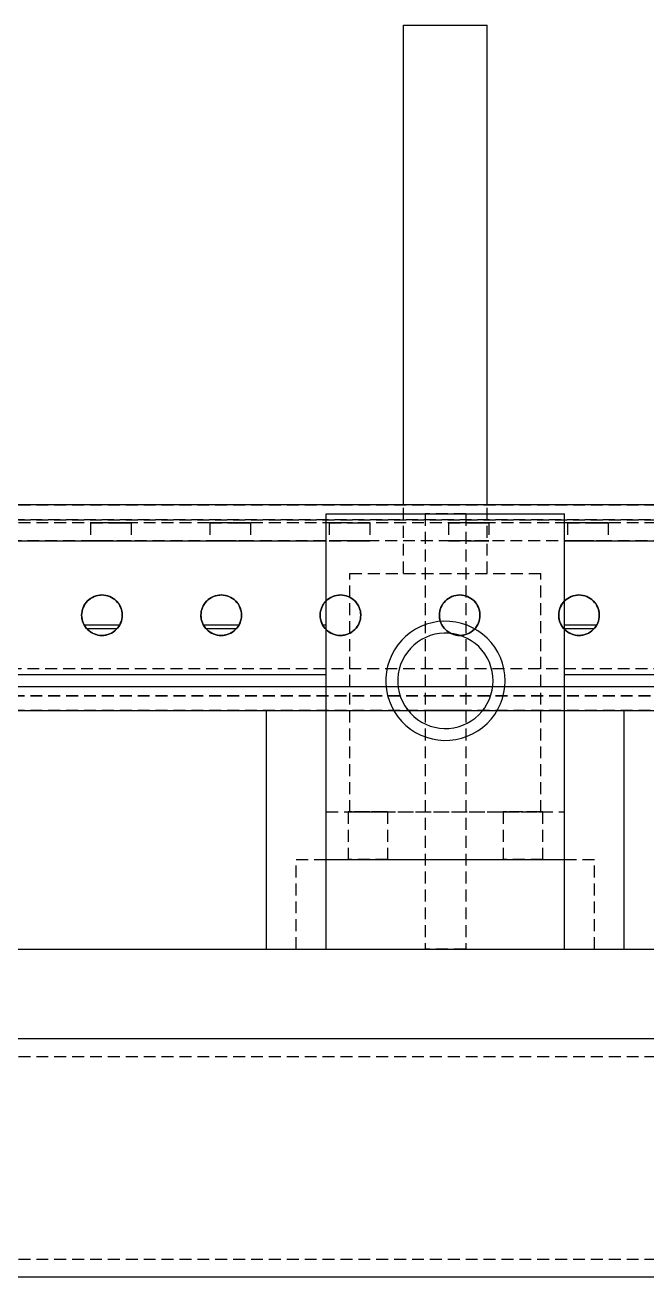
# Model space of a CAD drawing. Header units: metres. Extents: x -200 to 4040, y -1684 to 360.
# Drawn here: x 1967.1 to 2071.4, y -775 to -565 of the extents above; entities that cross this region are included whole.
import ezdxf

# ---------------------------------------------------------------- set-up
doc = ezdxf.new("R2010")
doc.units = ezdxf.units.M
doc.linetypes.add('DASHED2', pattern=[3, 2, -1])
for name, color, linetype in [('GIZLI', 8, 'DASHED2'), ('GORUNEN', 7, 'Continuous'), ('TEGET', 9, 'Continuous')]:
    doc.layers.add(name, color=color, linetype=linetype)

msp = doc.modelspace()

# ---------------------------------------------------------------- linework, layer by layer
at = {"layer": 'GIZLI'}
for points in [[(2030.6, -657), (2030.6, -565)], [(2030.6, -565), (2044.6, -565)], [(2044.6, -657), (2044.6, -565)], [(2630, -645.5), (445, -645.5)], [(445, -645.5), (2630, -645.5)], [(445, -645.5), (2630, -645.5)], [(2030.6, -657), (2030.6, -645.5)], [(2044.6, -657), (2044.6, -645.5)], [(2630, -648), (445, -648)], [(445, -648), (2630, -648)], [(2630, -648), (445, -648)], [(445, -648), (2630, -648)], [(2670, -648.5), (1121.5, -648.5)], [(2670, -648.5), (1121.5, -648.5)], [(1979.87, -648.5), (1978.1, -648.5)], [(1978.1, -648.5), (1983.13, -648.5)], [(1978.1, -648.5), (1978.1, -651.5)], [(1984.9, -648.5), (1979.87, -648.5)], [(1983.13, -648.5), (1984.9, -648.5)], [(1984.9, -648.5), (1984.9, -651.5)], [(1999.87, -648.5), (1998.1, -648.5)], [(1998.1, -648.5), (2003.13, -648.5)], [(1998.1, -648.5), (1998.1, -651.5)], [(2004.9, -648.5), (1999.87, -648.5)], [(2003.13, -648.5), (2004.9, -648.5)], [(2004.9, -648.5), (2004.9, -651.5)], [(2017.6, -720), (2017.6, -647)], [(2017.6, -647), (2057.6, -647)], [(2019.87, -648.5), (2018.1, -648.5)], [(2018.1, -648.5), (2023.13, -648.5)], [(2018.1, -648.5), (2018.1, -651.5)], [(2024.9, -648.5), (2019.87, -648.5)], [(2023.13, -648.5), (2024.9, -648.5)], [(2024.9, -648.5), (2024.9, -651.5)], [(2034.2, -647), (2041, -647)], [(2041, -647), (2034.2, -647)], [(2034.2, -647), (2034.2, -720)], [(2039.87, -648.5), (2038.1, -648.5)], [(2038.1, -648.5), (2043.13, -648.5)], [(2038.1, -648.5), (2038.1, -651.5)], [(2044.9, -648.5), (2039.87, -648.5)], [(2041, -647), (2041, -720)], [(2043.13, -648.5), (2044.9, -648.5)], [(2044.9, -648.5), (2044.9, -651.5)], [(2057.6, -720), (2057.6, -647)], [(2059.87, -648.5), (2058.1, -648.5)], [(2058.1, -648.5), (2063.13, -648.5)], [(2058.1, -648.5), (2058.1, -651.5)], [(2064.9, -648.5), (2059.87, -648.5)], [(2063.13, -648.5), (2064.9, -648.5)], [(2064.9, -648.5), (2064.9, -651.5)], [(3061.5, -651.5), (1121.5, -651.5)], [(3061.5, -651.5), (1121.5, -651.5)], [(1979.87, -651.5), (1978.1, -651.5)], [(1978.1, -651.5), (1983.13, -651.5)], [(1984.9, -651.5), (1979.87, -651.5)], [(1983.13, -651.5), (1984.9, -651.5)], [(1999.87, -651.5), (1998.1, -651.5)], [(1998.1, -651.5), (2003.13, -651.5)], [(2004.9, -651.5), (1999.87, -651.5)], [(2003.13, -651.5), (2004.9, -651.5)], [(2019.87, -651.5), (2018.1, -651.5)], [(2018.1, -651.5), (2023.13, -651.5)], [(2024.9, -651.5), (2019.87, -651.5)], [(2023.13, -651.5), (2024.9, -651.5)], [(2039.87, -651.5), (2038.1, -651.5)], [(2038.1, -651.5), (2043.13, -651.5)], [(2044.9, -651.5), (2039.87, -651.5)], [(2043.13, -651.5), (2044.9, -651.5)], [(2059.87, -651.5), (2058.1, -651.5)], [(2058.1, -651.5), (2063.13, -651.5)], [(2064.9, -651.5), (2059.87, -651.5)], [(2063.13, -651.5), (2064.9, -651.5)], [(2021.6, -697), (2021.6, -657)], [(2021.6, -657), (2053.6, -657)], [(2021.6, -697), (2021.6, -657)], [(2021.6, -657), (2053.6, -657)], [(2030.6, -657), (2044.6, -657)], [(2030.6, -657), (2044.6, -657)], [(2053.6, -697), (2053.6, -657)], [(2053.6, -697), (2053.6, -657)], [(1976.6, -664), (1976.615, -663.676), (1976.662, -663.355), (1976.738, -663.04), (1976.845, -662.733), (1976.98, -662.439), (1977.142, -662.158), (1977.331, -661.894), (1977.544, -661.649), (1977.779, -661.426), (1978.034, -661.226), (1978.307, -661.051), (1978.596, -660.903), (1978.897, -660.784), (1979.209, -660.693), (1979.528, -660.633), (1979.763, -660.608), (1980, -660.6)], [(1976.6, -664), (1976.616, -663.667), (1976.665, -663.337), (1976.746, -663.013), (1976.859, -662.699), (1977.001, -662.397), (1977.173, -662.111), (1977.372, -661.843), (1977.596, -661.596), (1977.843, -661.372), (1978.111, -661.173), (1978.397, -661.001), (1978.699, -660.859), (1979.013, -660.746), (1979.337, -660.665), (1979.667, -660.616), (1980, -660.6)], [(1980, -660.6), (1979.667, -660.616), (1979.337, -660.665), (1979.013, -660.746), (1978.699, -660.859), (1978.397, -661.001), (1978.111, -661.173), (1977.843, -661.372), (1977.596, -661.596), (1977.372, -661.843), (1977.173, -662.111), (1977.001, -662.397), (1976.859, -662.699), (1976.746, -663.013), (1976.665, -663.337), (1976.616, -663.667), (1976.6, -664)], [(1980, -660.6), (1980.324, -660.615), (1980.645, -660.662), (1980.96, -660.738), (1981.267, -660.845), (1981.561, -660.98), (1981.842, -661.142), (1982.106, -661.331), (1982.351, -661.544), (1982.574, -661.779), (1982.774, -662.034), (1982.949, -662.307), (1983.097, -662.596), (1983.216, -662.897), (1983.307, -663.209), (1983.367, -663.528), (1983.392, -663.763), (1983.4, -664)], [(1980, -660.6), (1980.333, -660.616), (1980.663, -660.665), (1980.987, -660.746), (1981.301, -660.859), (1981.603, -661.001), (1981.889, -661.173), (1982.157, -661.372), (1982.404, -661.596), (1982.628, -661.843), (1982.827, -662.111), (1982.999, -662.397), (1983.141, -662.699), (1983.254, -663.013), (1983.335, -663.337), (1983.384, -663.667), (1983.4, -664)], [(1983.4, -664), (1983.384, -663.667), (1983.335, -663.337), (1983.254, -663.013), (1983.141, -662.699), (1982.999, -662.397), (1982.827, -662.111), (1982.628, -661.843), (1982.404, -661.596), (1982.157, -661.372), (1981.889, -661.173), (1981.603, -661.001), (1981.301, -660.859), (1980.987, -660.746), (1980.663, -660.665), (1980.333, -660.616), (1980, -660.6)], [(1996.6, -664), (1996.615, -663.676), (1996.662, -663.355), (1996.738, -663.04), (1996.845, -662.733), (1996.98, -662.439), (1997.142, -662.158), (1997.331, -661.894), (1997.544, -661.649), (1997.779, -661.426), (1998.034, -661.226), (1998.307, -661.051), (1998.596, -660.903), (1998.897, -660.784), (1999.209, -660.693), (1999.528, -660.633), (1999.763, -660.608), (2000, -660.6)], [(1996.6, -664), (1996.616, -663.667), (1996.665, -663.337), (1996.746, -663.013), (1996.859, -662.699), (1997.001, -662.397), (1997.173, -662.111), (1997.372, -661.843), (1997.596, -661.596), (1997.843, -661.372), (1998.111, -661.173), (1998.397, -661.001), (1998.699, -660.859), (1999.013, -660.746), (1999.337, -660.665), (1999.667, -660.616), (2000, -660.6)], [(2000, -660.6), (1999.667, -660.616), (1999.337, -660.665), (1999.013, -660.746), (1998.699, -660.859), (1998.397, -661.001), (1998.111, -661.173), (1997.843, -661.372), (1997.596, -661.596), (1997.372, -661.843), (1997.173, -662.111), (1997.001, -662.397), (1996.859, -662.699), (1996.746, -663.013), (1996.665, -663.337), (1996.616, -663.667), (1996.6, -664)], [(2000, -660.6), (2000.324, -660.615), (2000.645, -660.662), (2000.96, -660.738), (2001.267, -660.845), (2001.561, -660.98), (2001.842, -661.142), (2002.106, -661.331), (2002.351, -661.544), (2002.574, -661.779), (2002.774, -662.034), (2002.949, -662.307), (2003.097, -662.596), (2003.216, -662.897), (2003.307, -663.209), (2003.367, -663.528), (2003.392, -663.763), (2003.4, -664)], [(2000, -660.6), (2000.333, -660.616), (2000.663, -660.665), (2000.987, -660.746), (2001.301, -660.859), (2001.603, -661.001), (2001.889, -661.173), (2002.157, -661.372), (2002.404, -661.596), (2002.628, -661.843), (2002.827, -662.111), (2002.999, -662.397), (2003.141, -662.699), (2003.254, -663.013), (2003.335, -663.337), (2003.384, -663.667), (2003.4, -664)], [(2003.4, -664), (2003.384, -663.667), (2003.335, -663.337), (2003.254, -663.013), (2003.141, -662.699), (2002.999, -662.397), (2002.827, -662.111), (2002.628, -661.843), (2002.404, -661.596), (2002.157, -661.372), (2001.889, -661.173), (2001.603, -661.001), (2001.301, -660.859), (2000.987, -660.746), (2000.663, -660.665), (2000.333, -660.616), (2000, -660.6)], [(2016.6, -664), (2016.615, -663.676), (2016.662, -663.355), (2016.738, -663.04), (2016.845, -662.733), (2016.98, -662.439), (2017.142, -662.158), (2017.331, -661.894), (2017.544, -661.649), (2017.779, -661.426), (2018.034, -661.226), (2018.307, -661.051), (2018.596, -660.903), (2018.897, -660.784), (2019.209, -660.693), (2019.528, -660.633), (2019.763, -660.608), (2020, -660.6)], [(2016.6, -664), (2016.616, -663.667), (2016.665, -663.337), (2016.746, -663.013), (2016.859, -662.699), (2017.001, -662.397), (2017.173, -662.111), (2017.372, -661.843), (2017.596, -661.596), (2017.843, -661.372), (2018.111, -661.173), (2018.397, -661.001), (2018.699, -660.859), (2019.013, -660.746), (2019.337, -660.665), (2019.667, -660.616), (2020, -660.6)], [(2020, -660.6), (2019.667, -660.616), (2019.337, -660.665), (2019.013, -660.746), (2018.699, -660.859), (2018.397, -661.001), (2018.111, -661.173), (2017.843, -661.372), (2017.596, -661.596), (2017.372, -661.843), (2017.173, -662.111), (2017.001, -662.397), (2016.859, -662.699), (2016.746, -663.013), (2016.665, -663.337), (2016.616, -663.667), (2016.6, -664)], [(2020, -660.6), (2019.667, -660.616), (2019.338, -660.665), (2019.015, -660.746), (2018.702, -660.858), (2018.4, -661), (2018.115, -661.171), (2017.847, -661.369), (2017.6, -661.592)], [(2020, -660.6), (2020.324, -660.615), (2020.645, -660.662), (2020.96, -660.738), (2021.267, -660.845), (2021.561, -660.98), (2021.842, -661.142), (2022.106, -661.331), (2022.351, -661.544), (2022.574, -661.779), (2022.774, -662.034), (2022.949, -662.307), (2023.097, -662.596), (2023.216, -662.897), (2023.307, -663.209), (2023.367, -663.528), (2023.392, -663.763), (2023.4, -664)], [(2020, -660.6), (2020.333, -660.616), (2020.663, -660.665), (2020.987, -660.746), (2021.301, -660.859), (2021.603, -661.001), (2021.889, -661.173), (2022.157, -661.372), (2022.404, -661.596), (2022.628, -661.843), (2022.827, -662.111), (2022.999, -662.397), (2023.141, -662.699), (2023.254, -663.013), (2023.335, -663.337), (2023.384, -663.667), (2023.4, -664)], [(2023.4, -664), (2023.384, -663.667), (2023.335, -663.337), (2023.254, -663.013), (2023.141, -662.699), (2022.999, -662.397), (2022.827, -662.111), (2022.628, -661.843), (2022.404, -661.596), (2022.157, -661.372), (2021.889, -661.173), (2021.603, -661.001), (2021.301, -660.859), (2020.987, -660.746), (2020.663, -660.665), (2020.333, -660.616), (2020, -660.6)], [(2023.4, -664), (2023.384, -663.667), (2023.335, -663.337), (2023.254, -663.013), (2023.141, -662.699), (2022.999, -662.397), (2022.827, -662.111), (2022.628, -661.843), (2022.404, -661.596), (2022.157, -661.372), (2021.889, -661.173), (2021.603, -661.001), (2021.301, -660.859), (2020.987, -660.746), (2020.663, -660.665), (2020.333, -660.616), (2020, -660.6)], [(2036.6, -664), (2036.615, -663.676), (2036.662, -663.355), (2036.738, -663.04), (2036.845, -662.733), (2036.98, -662.439), (2037.142, -662.158), (2037.331, -661.894), (2037.544, -661.649), (2037.779, -661.426), (2038.034, -661.226), (2038.307, -661.051), (2038.596, -660.903), (2038.897, -660.784), (2039.209, -660.693), (2039.528, -660.633), (2039.763, -660.608), (2040, -660.6)], [(2036.6, -664), (2036.616, -663.667), (2036.665, -663.337), (2036.746, -663.013), (2036.859, -662.699), (2037.001, -662.397), (2037.173, -662.111), (2037.372, -661.843), (2037.596, -661.596), (2037.843, -661.372), (2038.111, -661.173), (2038.397, -661.001), (2038.699, -660.859), (2039.013, -660.746), (2039.337, -660.665), (2039.667, -660.616), (2040, -660.6)], [(2040, -660.6), (2039.667, -660.616), (2039.337, -660.665), (2039.013, -660.746), (2038.699, -660.859), (2038.397, -661.001), (2038.111, -661.173), (2037.843, -661.372), (2037.596, -661.596), (2037.372, -661.843), (2037.173, -662.111), (2037.001, -662.397), (2036.859, -662.699), (2036.746, -663.013), (2036.665, -663.337), (2036.616, -663.667), (2036.6, -664)], [(2040, -660.6), (2039.667, -660.616), (2039.337, -660.665), (2039.013, -660.746), (2038.699, -660.859), (2038.397, -661.001), (2038.111, -661.173), (2037.843, -661.372), (2037.596, -661.596), (2037.372, -661.843), (2037.173, -662.111), (2037.001, -662.397), (2036.859, -662.699), (2036.746, -663.013), (2036.665, -663.337), (2036.616, -663.667), (2036.6, -664)], [(2040, -660.6), (2040.324, -660.615), (2040.645, -660.662), (2040.96, -660.738), (2041.267, -660.845), (2041.561, -660.98), (2041.842, -661.142), (2042.106, -661.331), (2042.351, -661.544), (2042.574, -661.779), (2042.774, -662.034), (2042.949, -662.307), (2043.097, -662.596), (2043.216, -662.897), (2043.307, -663.209), (2043.367, -663.528), (2043.392, -663.763), (2043.4, -664)], [(2040, -660.6), (2040.333, -660.616), (2040.663, -660.665), (2040.987, -660.746), (2041.301, -660.859), (2041.603, -661.001), (2041.889, -661.173), (2042.157, -661.372), (2042.404, -661.596), (2042.628, -661.843), (2042.827, -662.111), (2042.999, -662.397), (2043.141, -662.699), (2043.254, -663.013), (2043.335, -663.337), (2043.384, -663.667), (2043.4, -664)], [(2043.4, -664), (2043.384, -663.667), (2043.335, -663.337), (2043.254, -663.013), (2043.141, -662.699), (2042.999, -662.397), (2042.827, -662.111), (2042.628, -661.843), (2042.404, -661.596), (2042.157, -661.372), (2041.889, -661.173), (2041.603, -661.001), (2041.301, -660.859), (2040.987, -660.746), (2040.663, -660.665), (2040.333, -660.616), (2040, -660.6)], [(2043.4, -664), (2043.384, -663.667), (2043.335, -663.337), (2043.254, -663.013), (2043.141, -662.699), (2042.999, -662.397), (2042.827, -662.111), (2042.628, -661.843), (2042.404, -661.596), (2042.157, -661.372), (2041.889, -661.173), (2041.603, -661.001), (2041.301, -660.859), (2040.987, -660.746), (2040.663, -660.665), (2040.333, -660.616), (2040, -660.6)], [(2056.6, -664), (2056.615, -663.676), (2056.662, -663.355), (2056.738, -663.04), (2056.845, -662.733), (2056.98, -662.439), (2057.142, -662.158), (2057.331, -661.894), (2057.544, -661.649), (2057.779, -661.426), (2058.034, -661.226), (2058.307, -661.051), (2058.596, -660.903), (2058.897, -660.784), (2059.209, -660.693), (2059.528, -660.633), (2059.763, -660.608), (2060, -660.6)], [(2056.6, -664), (2056.616, -663.667), (2056.665, -663.337), (2056.746, -663.013), (2056.859, -662.699), (2057.001, -662.397), (2057.173, -662.111), (2057.372, -661.843), (2057.596, -661.596), (2057.843, -661.372), (2058.111, -661.173), (2058.397, -661.001), (2058.699, -660.859), (2059.013, -660.746), (2059.337, -660.665), (2059.667, -660.616), (2060, -660.6)], [(2060, -660.6), (2059.667, -660.616), (2059.337, -660.665), (2059.013, -660.746), (2058.699, -660.859), (2058.397, -661.001), (2058.111, -661.173), (2057.843, -661.372), (2057.596, -661.596), (2057.372, -661.843), (2057.173, -662.111), (2057.001, -662.397), (2056.859, -662.699), (2056.746, -663.013), (2056.665, -663.337), (2056.616, -663.667), (2056.6, -664)], [(2060, -660.6), (2060.324, -660.615), (2060.645, -660.662), (2060.96, -660.738), (2061.267, -660.845), (2061.561, -660.98), (2061.842, -661.142), (2062.106, -661.331), (2062.351, -661.544), (2062.574, -661.779), (2062.774, -662.034), (2062.949, -662.307), (2063.097, -662.596), (2063.216, -662.897), (2063.307, -663.209), (2063.367, -663.528), (2063.392, -663.763), (2063.4, -664)], [(2060, -660.6), (2060.333, -660.616), (2060.663, -660.665), (2060.987, -660.746), (2061.301, -660.859), (2061.603, -661.001), (2061.889, -661.173), (2062.157, -661.372), (2062.404, -661.596), (2062.628, -661.843), (2062.827, -662.111), (2062.999, -662.397), (2063.141, -662.699), (2063.254, -663.013), (2063.335, -663.337), (2063.384, -663.667), (2063.4, -664)], [(2063.4, -664), (2063.384, -663.667), (2063.335, -663.337), (2063.254, -663.013), (2063.141, -662.699), (2062.999, -662.397), (2062.827, -662.111), (2062.628, -661.843), (2062.404, -661.596), (2062.157, -661.372), (2061.889, -661.173), (2061.603, -661.001), (2061.301, -660.859), (2060.987, -660.746), (2060.663, -660.665), (2060.333, -660.616), (2060, -660.6)], [(2057.6, -661.592), (2057.375, -661.839), (2057.175, -662.107), (2057.003, -662.394), (2056.86, -662.696), (2056.747, -663.011), (2056.666, -663.335), (2056.616, -663.666), (2056.6, -664)], [(1980, -667.4), (1979.676, -667.385), (1979.355, -667.338), (1979.04, -667.262), (1978.733, -667.155), (1978.439, -667.02), (1978.158, -666.858), (1977.894, -666.669), (1977.649, -666.456), (1977.426, -666.221), (1977.226, -665.966), (1977.051, -665.693), (1976.903, -665.404), (1976.784, -665.103), (1976.693, -664.791), (1976.633, -664.472), (1976.608, -664.237), (1976.6, -664)], [(1980, -667.4), (1979.667, -667.384), (1979.337, -667.335), (1979.013, -667.254), (1978.699, -667.141), (1978.397, -666.999), (1978.111, -666.827), (1977.843, -666.628), (1977.596, -666.404), (1977.372, -666.157), (1977.173, -665.889), (1977.001, -665.603), (1976.859, -665.301), (1976.746, -664.987), (1976.665, -664.663), (1976.616, -664.333), (1976.6, -664)], [(1976.6, -664), (1976.616, -664.333), (1976.665, -664.663), (1976.746, -664.987), (1976.859, -665.301), (1977.001, -665.603), (1977.173, -665.889), (1977.372, -666.157), (1977.596, -666.404), (1977.843, -666.628), (1978.111, -666.827), (1978.397, -666.999), (1978.699, -667.141), (1979.013, -667.254), (1979.337, -667.335), (1979.667, -667.384), (1980, -667.4)], [(1983.4, -664), (1983.385, -664.324), (1983.338, -664.645), (1983.262, -664.96), (1983.155, -665.267), (1983.02, -665.561), (1982.858, -665.842), (1982.669, -666.106), (1982.456, -666.351), (1982.221, -666.574), (1981.966, -666.774), (1981.693, -666.949), (1981.404, -667.097), (1981.103, -667.216), (1980.791, -667.307), (1980.472, -667.367), (1980.237, -667.392), (1980, -667.4)], [(1983.4, -664), (1983.384, -664.333), (1983.335, -664.663), (1983.254, -664.987), (1983.141, -665.301), (1982.999, -665.603), (1982.827, -665.889), (1982.628, -666.157), (1982.404, -666.404), (1982.157, -666.628), (1981.889, -666.827), (1981.603, -666.999), (1981.301, -667.141), (1980.987, -667.254), (1980.663, -667.335), (1980.333, -667.384), (1980, -667.4)], [(1980, -667.4), (1980.333, -667.384), (1980.663, -667.335), (1980.987, -667.254), (1981.301, -667.141), (1981.603, -666.999), (1981.889, -666.827), (1982.157, -666.628), (1982.404, -666.404), (1982.628, -666.157), (1982.827, -665.889), (1982.999, -665.603), (1983.141, -665.301), (1983.254, -664.987), (1983.335, -664.663), (1983.384, -664.333), (1983.4, -664)], [(2000, -667.4), (1999.676, -667.385), (1999.355, -667.338), (1999.04, -667.262), (1998.733, -667.155), (1998.439, -667.02), (1998.158, -666.858), (1997.894, -666.669), (1997.649, -666.456), (1997.426, -666.221), (1997.226, -665.966), (1997.051, -665.693), (1996.903, -665.404), (1996.784, -665.103), (1996.693, -664.791), (1996.633, -664.472), (1996.608, -664.237), (1996.6, -664)], [(2000, -667.4), (1999.667, -667.384), (1999.337, -667.335), (1999.013, -667.254), (1998.699, -667.141), (1998.397, -666.999), (1998.111, -666.827), (1997.843, -666.628), (1997.596, -666.404), (1997.372, -666.157), (1997.173, -665.889), (1997.001, -665.603), (1996.859, -665.301), (1996.746, -664.987), (1996.665, -664.663), (1996.616, -664.333), (1996.6, -664)], [(1996.6, -664), (1996.616, -664.333), (1996.665, -664.663), (1996.746, -664.987), (1996.859, -665.301), (1997.001, -665.603), (1997.173, -665.889), (1997.372, -666.157), (1997.596, -666.404), (1997.843, -666.628), (1998.111, -666.827), (1998.397, -666.999), (1998.699, -667.141), (1999.013, -667.254), (1999.337, -667.335), (1999.667, -667.384), (2000, -667.4)], [(2003.4, -664), (2003.385, -664.324), (2003.338, -664.645), (2003.262, -664.96), (2003.155, -665.267), (2003.02, -665.561), (2002.858, -665.842), (2002.669, -666.106), (2002.456, -666.351), (2002.221, -666.574), (2001.966, -666.774), (2001.693, -666.949), (2001.404, -667.097), (2001.103, -667.216), (2000.791, -667.307), (2000.472, -667.367), (2000.237, -667.392), (2000, -667.4)], [(2003.4, -664), (2003.384, -664.333), (2003.335, -664.663), (2003.254, -664.987), (2003.141, -665.301), (2002.999, -665.603), (2002.827, -665.889), (2002.628, -666.157), (2002.404, -666.404), (2002.157, -666.628), (2001.889, -666.827), (2001.603, -666.999), (2001.301, -667.141), (2000.987, -667.254), (2000.663, -667.335), (2000.333, -667.384), (2000, -667.4)], [(2000, -667.4), (2000.333, -667.384), (2000.663, -667.335), (2000.987, -667.254), (2001.301, -667.141), (2001.603, -666.999), (2001.889, -666.827), (2002.157, -666.628), (2002.404, -666.404), (2002.628, -666.157), (2002.827, -665.889), (2002.999, -665.603), (2003.141, -665.301), (2003.254, -664.987), (2003.335, -664.663), (2003.384, -664.333), (2003.4, -664)], [(2020, -667.4), (2019.676, -667.385), (2019.355, -667.338), (2019.04, -667.262), (2018.733, -667.155), (2018.439, -667.02), (2018.158, -666.858), (2017.894, -666.669), (2017.649, -666.456), (2017.426, -666.221), (2017.226, -665.966), (2017.051, -665.693), (2016.903, -665.404), (2016.784, -665.103), (2016.693, -664.791), (2016.633, -664.472), (2016.608, -664.237), (2016.6, -664)], [(2020, -667.4), (2019.667, -667.384), (2019.337, -667.335), (2019.013, -667.254), (2018.699, -667.141), (2018.397, -666.999), (2018.111, -666.827), (2017.843, -666.628), (2017.596, -666.404), (2017.372, -666.157), (2017.173, -665.889), (2017.001, -665.603), (2016.859, -665.301), (2016.746, -664.987), (2016.665, -664.663), (2016.616, -664.333), (2016.6, -664)], [(2016.6, -664), (2016.616, -664.333), (2016.665, -664.663), (2016.746, -664.987), (2016.859, -665.301), (2017.001, -665.603), (2017.173, -665.889), (2017.372, -666.157), (2017.596, -666.404), (2017.843, -666.628), (2018.111, -666.827), (2018.397, -666.999), (2018.699, -667.141), (2019.013, -667.254), (2019.337, -667.335), (2019.667, -667.384), (2020, -667.4)], [(2023.4, -664), (2023.385, -664.324), (2023.338, -664.645), (2023.262, -664.96), (2023.155, -665.267), (2023.02, -665.561), (2022.858, -665.842), (2022.669, -666.106), (2022.456, -666.351), (2022.221, -666.574), (2021.966, -666.774), (2021.693, -666.949), (2021.404, -667.097), (2021.103, -667.216), (2020.791, -667.307), (2020.472, -667.367), (2020.237, -667.392), (2020, -667.4)], [(2023.4, -664), (2023.384, -664.333), (2023.335, -664.663), (2023.254, -664.987), (2023.141, -665.301), (2022.999, -665.603), (2022.827, -665.889), (2022.628, -666.157), (2022.404, -666.404), (2022.157, -666.628), (2021.889, -666.827), (2021.603, -666.999), (2021.301, -667.141), (2020.987, -667.254), (2020.663, -667.335), (2020.333, -667.384), (2020, -667.4)], [(2020, -667.4), (2020.333, -667.384), (2020.663, -667.335), (2020.987, -667.254), (2021.301, -667.141), (2021.603, -666.999), (2021.889, -666.827), (2022.157, -666.628), (2022.404, -666.404), (2022.628, -666.157), (2022.827, -665.889), (2022.999, -665.603), (2023.141, -665.301), (2023.254, -664.987), (2023.335, -664.663), (2023.384, -664.333), (2023.4, -664)], [(2020, -667.4), (2020.333, -667.384), (2020.663, -667.335), (2020.987, -667.254), (2021.301, -667.141), (2021.603, -666.999), (2021.889, -666.827), (2022.157, -666.628), (2022.404, -666.404), (2022.628, -666.157), (2022.827, -665.889), (2022.999, -665.603), (2023.141, -665.301), (2023.254, -664.987), (2023.335, -664.663), (2023.384, -664.333), (2023.4, -664)], [(2047.6, -675), (2047.55, -674.004), (2047.402, -673.019), (2047.156, -672.052), (2046.815, -671.116), (2046.382, -670.217), (2045.862, -669.367), (2045.26, -668.572), (2044.582, -667.841), (2043.835, -667.182), (2043.025, -666.6), (2042.162, -666.101), (2041.253, -665.691), (2040.308, -665.374), (2039.336, -665.152), (2038.347, -665.028), (2037.351, -665.003), (2036.357, -665.078), (2035.375, -665.251), (2034.415, -665.521), (2033.487, -665.885), (2032.6, -666.34), (2031.763, -666.881), (2030.983, -667.502), (2030.269, -668.198), (2029.629, -668.962), (2029.067, -669.786), (2028.59, -670.661), (2028.203, -671.58), (2027.909, -672.532), (2027.712, -673.51), (2027.612, -674.502), (2027.612, -675.498), (2027.712, -676.49), (2027.909, -677.468), (2028.203, -678.42), (2028.59, -679.339), (2029.067, -680.214), (2029.629, -681.038), (2030.269, -681.802), (2030.983, -682.498), (2031.763, -683.119), (2032.6, -683.66), (2033.487, -684.115), (2034.415, -684.479), (2035.375, -684.749), (2036.357, -684.922), (2037.351, -684.997), (2038.347, -684.972), (2039.336, -684.848), (2040.308, -684.626), (2041.253, -684.309), (2042.162, -683.899), (2043.025, -683.4), (2043.835, -682.818), (2044.582, -682.159), (2045.26, -681.428), (2045.862, -680.633), (2046.382, -679.783), (2046.815, -678.884), (2047.156, -677.948), (2047.402, -676.981), (2047.55, -675.996), (2047.6, -675)], [(2047.6, -675), (2047.55, -674.004), (2047.402, -673.019), (2047.156, -672.052), (2046.815, -671.116), (2046.382, -670.217), (2045.862, -669.367), (2045.26, -668.572), (2044.582, -667.841), (2043.835, -667.182), (2043.025, -666.6), (2042.162, -666.101), (2041.253, -665.691), (2040.308, -665.374), (2039.336, -665.152), (2038.347, -665.028), (2037.351, -665.003), (2036.357, -665.078), (2035.375, -665.251), (2034.415, -665.521), (2033.487, -665.885), (2032.6, -666.34), (2031.763, -666.881), (2030.983, -667.502), (2030.269, -668.198), (2029.629, -668.962), (2029.067, -669.786), (2028.59, -670.661), (2028.203, -671.58), (2027.909, -672.532), (2027.712, -673.51), (2027.612, -674.502), (2027.612, -675.498), (2027.712, -676.49), (2027.909, -677.468), (2028.203, -678.42), (2028.59, -679.339), (2029.067, -680.214), (2029.629, -681.038), (2030.269, -681.802), (2030.983, -682.498), (2031.763, -683.119), (2032.6, -683.66), (2033.487, -684.115), (2034.415, -684.479), (2035.375, -684.749), (2036.357, -684.922), (2037.351, -684.997), (2038.347, -684.972), (2039.336, -684.848), (2040.308, -684.626), (2041.253, -684.309), (2042.162, -683.899), (2043.025, -683.4), (2043.835, -682.818), (2044.582, -682.159), (2045.26, -681.428), (2045.862, -680.633), (2046.382, -679.783), (2046.815, -678.884), (2047.156, -677.948), (2047.402, -676.981), (2047.55, -675.996), (2047.6, -675)], [(2040, -667.4), (2039.676, -667.385), (2039.355, -667.338), (2039.04, -667.262), (2038.733, -667.155), (2038.439, -667.02), (2038.158, -666.858), (2037.894, -666.669), (2037.649, -666.456), (2037.426, -666.221), (2037.226, -665.966), (2037.051, -665.693), (2036.903, -665.404), (2036.784, -665.103), (2036.693, -664.791), (2036.633, -664.472), (2036.608, -664.237), (2036.6, -664)], [(2040, -667.4), (2039.667, -667.384), (2039.337, -667.335), (2039.013, -667.254), (2038.699, -667.141), (2038.397, -666.999), (2038.111, -666.827), (2037.843, -666.628), (2037.596, -666.404), (2037.372, -666.157), (2037.173, -665.889), (2037.001, -665.603), (2036.859, -665.301), (2036.746, -664.987), (2036.665, -664.663), (2036.616, -664.333), (2036.6, -664)], [(2036.6, -664), (2036.616, -664.333), (2036.665, -664.663), (2036.746, -664.987), (2036.859, -665.301), (2037.001, -665.603), (2037.173, -665.889), (2037.372, -666.157), (2037.596, -666.404), (2037.843, -666.628), (2038.111, -666.827), (2038.397, -666.999), (2038.699, -667.141), (2039.013, -667.254), (2039.337, -667.335), (2039.667, -667.384), (2040, -667.4)], [(2036.6, -664), (2036.616, -664.333), (2036.665, -664.663), (2036.746, -664.987), (2036.859, -665.301), (2037.001, -665.603), (2037.173, -665.889), (2037.372, -666.157), (2037.596, -666.404), (2037.843, -666.628), (2038.111, -666.827), (2038.397, -666.999), (2038.699, -667.141), (2039.013, -667.254), (2039.337, -667.335), (2039.667, -667.384), (2040, -667.4)], [(2043.4, -664), (2043.385, -664.324), (2043.338, -664.645), (2043.262, -664.96), (2043.155, -665.267), (2043.02, -665.561), (2042.858, -665.842), (2042.669, -666.106), (2042.456, -666.351), (2042.221, -666.574), (2041.966, -666.774), (2041.693, -666.949), (2041.404, -667.097), (2041.103, -667.216), (2040.791, -667.307), (2040.472, -667.367), (2040.237, -667.392), (2040, -667.4)], [(2043.4, -664), (2043.384, -664.333), (2043.335, -664.663), (2043.254, -664.987), (2043.141, -665.301), (2042.999, -665.603), (2042.827, -665.889), (2042.628, -666.157), (2042.404, -666.404), (2042.157, -666.628), (2041.889, -666.827), (2041.603, -666.999), (2041.301, -667.141), (2040.987, -667.254), (2040.663, -667.335), (2040.333, -667.384), (2040, -667.4)], [(2040, -667.4), (2040.333, -667.384), (2040.663, -667.335), (2040.987, -667.254), (2041.301, -667.141), (2041.603, -666.999), (2041.889, -666.827), (2042.157, -666.628), (2042.404, -666.404), (2042.628, -666.157), (2042.827, -665.889), (2042.999, -665.603), (2043.141, -665.301), (2043.254, -664.987), (2043.335, -664.663), (2043.384, -664.333), (2043.4, -664)], [(2040, -667.4), (2040.333, -667.384), (2040.663, -667.335), (2040.987, -667.254), (2041.301, -667.141), (2041.603, -666.999), (2041.889, -666.827), (2042.157, -666.628), (2042.404, -666.404), (2042.628, -666.157), (2042.827, -665.889), (2042.999, -665.603), (2043.141, -665.301), (2043.254, -664.987), (2043.335, -664.663), (2043.384, -664.333), (2043.4, -664)], [(2060, -667.4), (2059.676, -667.385), (2059.355, -667.338), (2059.04, -667.262), (2058.733, -667.155), (2058.439, -667.02), (2058.158, -666.858), (2057.894, -666.669), (2057.649, -666.456), (2057.426, -666.221), (2057.226, -665.966), (2057.051, -665.693), (2056.903, -665.404), (2056.784, -665.103), (2056.693, -664.791), (2056.633, -664.472), (2056.608, -664.237), (2056.6, -664)], [(2060, -667.4), (2059.667, -667.384), (2059.337, -667.335), (2059.013, -667.254), (2058.699, -667.141), (2058.397, -666.999), (2058.111, -666.827), (2057.843, -666.628), (2057.596, -666.404), (2057.372, -666.157), (2057.173, -665.889), (2057.001, -665.603), (2056.859, -665.301), (2056.746, -664.987), (2056.665, -664.663), (2056.616, -664.333), (2056.6, -664)], [(2056.6, -664), (2056.616, -664.334), (2056.666, -664.665), (2056.747, -664.989), (2056.86, -665.304), (2057.003, -665.606), (2057.175, -665.893), (2057.375, -666.161), (2057.6, -666.408)], [(2056.6, -664), (2056.616, -664.333), (2056.665, -664.663), (2056.746, -664.987), (2056.859, -665.301), (2057.001, -665.603), (2057.173, -665.889), (2057.372, -666.157), (2057.596, -666.404), (2057.843, -666.628), (2058.111, -666.827), (2058.397, -666.999), (2058.699, -667.141), (2059.013, -667.254), (2059.337, -667.335), (2059.667, -667.384), (2060, -667.4)], [(2063.4, -664), (2063.385, -664.324), (2063.338, -664.645), (2063.262, -664.96), (2063.155, -665.267), (2063.02, -665.561), (2062.858, -665.842), (2062.669, -666.106), (2062.456, -666.351), (2062.221, -666.574), (2061.966, -666.774), (2061.693, -666.949), (2061.404, -667.097), (2061.103, -667.216), (2060.791, -667.307), (2060.472, -667.367), (2060.237, -667.392), (2060, -667.4)], [(2063.4, -664), (2063.384, -664.333), (2063.335, -664.663), (2063.254, -664.987), (2063.141, -665.301), (2062.999, -665.603), (2062.827, -665.889), (2062.628, -666.157), (2062.404, -666.404), (2062.157, -666.628), (2061.889, -666.827), (2061.603, -666.999), (2061.301, -667.141), (2060.987, -667.254), (2060.663, -667.335), (2060.333, -667.384), (2060, -667.4)], [(2060, -667.4), (2060.333, -667.384), (2060.663, -667.335), (2060.987, -667.254), (2061.301, -667.141), (2061.603, -666.999), (2061.889, -666.827), (2062.157, -666.628), (2062.404, -666.404), (2062.628, -666.157), (2062.827, -665.889), (2062.999, -665.603), (2063.141, -665.301), (2063.254, -664.987), (2063.335, -664.663), (2063.384, -664.333), (2063.4, -664)], [(2017.6, -666.408), (2017.847, -666.631), (2018.115, -666.829), (2018.4, -667), (2018.702, -667.142), (2019.015, -667.254), (2019.338, -667.335), (2019.667, -667.384), (2020, -667.4)], [(2045.6, -675), (2045.56, -674.203), (2045.441, -673.415), (2045.245, -672.642), (2044.972, -671.893), (2044.626, -671.174), (2044.21, -670.493), (2043.728, -669.858), (2043.186, -669.273), (2042.588, -668.745), (2041.94, -668.28), (2041.25, -667.881), (2040.523, -667.553), (2039.767, -667.299), (2038.989, -667.122), (2038.198, -667.022), (2037.401, -667.002), (2036.605, -667.062), (2035.82, -667.201), (2035.052, -667.417), (2034.31, -667.708), (2033.6, -668.072), (2032.93, -668.504), (2032.307, -669.002), (2031.736, -669.559), (2031.223, -670.17), (2030.774, -670.829), (2030.392, -671.529), (2030.082, -672.264), (2029.847, -673.026), (2029.689, -673.808), (2029.61, -674.601), (2029.61, -675.399), (2029.689, -676.192), (2029.847, -676.974), (2030.082, -677.736), (2030.392, -678.471), (2030.774, -679.171), (2031.223, -679.83), (2031.736, -680.441), (2032.307, -680.998), (2032.93, -681.496), (2033.6, -681.928), (2034.31, -682.292), (2035.052, -682.583), (2035.82, -682.799), (2036.605, -682.938), (2037.401, -682.998), (2038.198, -682.978), (2038.989, -682.878), (2039.767, -682.701), (2040.523, -682.447), (2041.25, -682.119), (2041.94, -681.72), (2042.588, -681.255), (2043.186, -680.727), (2043.728, -680.142), (2044.21, -679.507), (2044.626, -678.826), (2044.972, -678.107), (2045.245, -677.358), (2045.441, -676.585), (2045.56, -675.797), (2045.6, -675)], [(2045.6, -675), (2045.56, -674.203), (2045.441, -673.415), (2045.245, -672.642), (2044.972, -671.893), (2044.626, -671.174), (2044.21, -670.493), (2043.728, -669.858), (2043.186, -669.273), (2042.588, -668.745), (2041.94, -668.28), (2041.25, -667.881), (2040.523, -667.553), (2039.767, -667.299), (2038.989, -667.122), (2038.198, -667.022), (2037.401, -667.002), (2036.605, -667.062), (2035.82, -667.201), (2035.052, -667.417), (2034.31, -667.708), (2033.6, -668.072), (2032.93, -668.504), (2032.307, -669.002), (2031.736, -669.559), (2031.223, -670.17), (2030.774, -670.829), (2030.392, -671.529), (2030.082, -672.264), (2029.847, -673.026), (2029.689, -673.808), (2029.61, -674.601), (2029.61, -675.399), (2029.689, -676.192), (2029.847, -676.974), (2030.082, -677.736), (2030.392, -678.471), (2030.774, -679.171), (2031.223, -679.83), (2031.736, -680.441), (2032.307, -680.998), (2032.93, -681.496), (2033.6, -681.928), (2034.31, -682.292), (2035.052, -682.583), (2035.82, -682.799), (2036.605, -682.938), (2037.401, -682.998), (2038.198, -682.978), (2038.989, -682.878), (2039.767, -682.701), (2040.523, -682.447), (2041.25, -682.119), (2041.94, -681.72), (2042.588, -681.255), (2043.186, -680.727), (2043.728, -680.142), (2044.21, -679.507), (2044.626, -678.826), (2044.972, -678.107), (2045.245, -677.358), (2045.441, -676.585), (2045.56, -675.797), (2045.6, -675)], [(3061.5, -673), (1121.5, -673)], [(3061.5, -673), (1121.5, -673)], [(3061.5, -673), (1121.5, -673)], [(3061.5, -673), (1121.5, -673)], [(3061.5, -676), (1121.5, -676)], [(2670, -676), (1121.5, -676)], [(3061.5, -676), (1121.5, -676)], [(3061.5, -676), (1121.5, -676)], [(2630, -677.5), (150, -677.5)], [(150, -677.5), (2630, -677.5)], [(2630, -680), (150, -680)], [(2007.6, -720), (2007.6, -680)], [(2007.6, -680), (2067.6, -680)], [(2017.6, -680), (2057.6, -680)], [(2017.6, -680), (2057.6, -680)], [(2034.2, -680), (2041, -680)], [(2041, -680), (2034.2, -680)], [(2034.2, -680), (2041, -680)], [(2041, -680), (2034.2, -680)], [(2034.2, -680), (2034.2, -720)], [(2034.2, -680), (2034.2, -720)], [(2041, -680), (2041, -720)], [(2041, -680), (2041, -720)], [(2067.6, -720), (2067.6, -680)], [(2017.6, -697), (2057.6, -697)], [(2017.6, -697), (2057.6, -697)], [(2017.6, -705), (2017.6, -697)], [(2017.6, -705), (2017.6, -697)], [(2021.6, -697), (2021.3, -697)], [(2021.3, -697), (2021.6, -697)], [(2021.6, -697), (2021.3, -697)], [(2021.3, -697), (2021.6, -697)], [(2021.3, -697), (2021.3, -705)], [(2021.3, -697), (2021.3, -705)], [(2021.6, -697), (2021.975, -697)], [(2021.6, -697), (2021.975, -697)], [(2021.6, -697), (2027.9, -697)], [(2021.975, -697), (2021.6, -697)], [(2027.9, -697), (2021.6, -697)], [(2021.6, -697), (2021.975, -697)], [(2021.975, -697), (2027.225, -697)], [(2027.225, -697), (2021.975, -697)], [(2021.975, -697), (2027.225, -697)], [(2021.975, -697), (2027.225, -697)], [(2027.225, -697), (2047.975, -697)], [(2027.225, -697), (2047.975, -697)], [(2027.9, -697), (2027.225, -697)], [(2027.225, -697), (2027.9, -697)], [(2027.9, -697), (2027.9, -705)], [(2027.9, -697), (2027.9, -705)], [(2047.975, -697), (2047.3, -697)], [(2047.3, -697), (2053.6, -697)], [(2047.3, -697), (2047.3, -705)], [(2047.3, -697), (2047.3, -705)], [(2053.6, -697), (2047.3, -697)], [(2047.3, -697), (2047.975, -697)], [(2047.975, -697), (2053.225, -697)], [(2053.225, -697), (2047.975, -697)], [(2047.975, -697), (2053.225, -697)], [(2047.975, -697), (2053.225, -697)], [(2053.225, -697), (2053.6, -697)], [(2053.225, -697), (2053.6, -697)], [(2053.6, -697), (2053.225, -697)], [(2053.225, -697), (2053.6, -697)], [(2053.6, -697), (2053.9, -697)], [(2053.9, -697), (2053.6, -697)], [(2053.6, -697), (2053.9, -697)], [(2053.9, -697), (2053.6, -697)], [(2053.9, -697), (2053.9, -705)], [(2053.9, -697), (2053.9, -705)], [(2057.6, -705), (2057.6, -697)], [(2057.6, -705), (2057.6, -697)], [(2012.6, -705), (2062.6, -705)], [(2012.6, -705), (2062.6, -705)], [(2012.6, -720), (2012.6, -705)], [(2012.6, -720), (2012.6, -705)], [(2017.6, -705), (2057.6, -705)], [(2017.6, -705), (2057.6, -705)], [(2021.3, -705), (2027.9, -705)], [(2027.9, -705), (2021.3, -705)], [(2021.3, -705), (2027.9, -705)], [(2027.9, -705), (2021.3, -705)], [(2047.3, -705), (2053.9, -705)], [(2053.9, -705), (2047.3, -705)], [(2047.3, -705), (2053.9, -705)], [(2053.9, -705), (2047.3, -705)], [(2062.6, -720), (2062.6, -705)], [(2062.6, -720), (2062.6, -705)], [(-100, -720), (3340, -720)], [(2007.6, -720), (2067.6, -720)], [(2007.6, -720), (2067.6, -720)], [(2012.6, -720), (2062.6, -720)], [(2012.6, -720), (2062.6, -720)], [(2017.6, -720), (2057.6, -720)], [(2017.6, -720), (2057.6, -720)], [(2034.2, -720), (2041, -720)], [(2041, -720), (2034.2, -720)], [(2034.2, -720), (2041, -720)], [(2041, -720), (2034.2, -720)], [(2034.2, -720), (2041, -720)], [(2041, -720), (2034.2, -720)], [(-100, -735), (3340, -735)], [(-80, -735), (3320, -735)], [(-80, -735), (3320, -735)], [(-80, -735), (3320, -735)], [(-80, -735), (3320, -735)], [(-80, -738), (3320, -738)], [(-80, -738), (3320, -738)], [(-80, -738), (3320, -738)], [(-80, -738), (3320, -738)], [(-80, -772), (3320, -772)], [(-80, -772), (3320, -772)], [(-80, -772), (3320, -772)], [(-80, -772), (3320, -772)], [(-80, -775), (3320, -775)], [(-80, -775), (3320, -775)], [(-80, -775), (3320, -775)]]:
    msp.add_lwpolyline(points, dxfattribs=at)
at = {"layer": 'GORUNEN'}
for points in [[(2030.6, -645.5), (2030.6, -565)], [(2030.6, -565), (2044.6, -565)], [(2044.6, -645.5), (2044.6, -565)], [(2485, -645.5), (1490.2, -645.5)], [(2017.6, -720), (2017.6, -647)], [(2017.6, -647), (2057.6, -647)], [(2057.6, -720), (2057.6, -647)], [(1980, -660.6), (1979.667, -660.616), (1979.337, -660.665), (1979.013, -660.746), (1978.699, -660.859), (1978.397, -661.001), (1978.111, -661.173), (1977.843, -661.372), (1977.596, -661.596), (1977.372, -661.843), (1977.173, -662.111), (1977.001, -662.397), (1976.859, -662.699), (1976.746, -663.013), (1976.665, -663.337), (1976.616, -663.667), (1976.6, -664)], [(1983.4, -664), (1983.384, -663.667), (1983.335, -663.337), (1983.254, -663.013), (1983.141, -662.699), (1982.999, -662.397), (1982.827, -662.111), (1982.628, -661.843), (1982.404, -661.596), (1982.157, -661.372), (1981.889, -661.173), (1981.603, -661.001), (1981.301, -660.859), (1980.987, -660.746), (1980.663, -660.665), (1980.333, -660.616), (1980, -660.6)], [(2000, -660.6), (1999.667, -660.616), (1999.337, -660.665), (1999.013, -660.746), (1998.699, -660.859), (1998.397, -661.001), (1998.111, -661.173), (1997.843, -661.372), (1997.596, -661.596), (1997.372, -661.843), (1997.173, -662.111), (1997.001, -662.397), (1996.859, -662.699), (1996.746, -663.013), (1996.665, -663.337), (1996.616, -663.667), (1996.6, -664)], [(2003.4, -664), (2003.384, -663.667), (2003.335, -663.337), (2003.254, -663.013), (2003.141, -662.699), (2002.999, -662.397), (2002.827, -662.111), (2002.628, -661.843), (2002.404, -661.596), (2002.157, -661.372), (2001.889, -661.173), (2001.603, -661.001), (2001.301, -660.859), (2000.987, -660.746), (2000.663, -660.665), (2000.333, -660.616), (2000, -660.6)], [(2060, -660.6), (2059.667, -660.616), (2059.338, -660.665), (2059.015, -660.746), (2058.702, -660.858), (2058.4, -661), (2058.115, -661.171), (2057.847, -661.369), (2057.6, -661.592)], [(2063.4, -664), (2063.384, -663.667), (2063.335, -663.337), (2063.254, -663.013), (2063.141, -662.699), (2062.999, -662.397), (2062.827, -662.111), (2062.628, -661.843), (2062.404, -661.596), (2062.157, -661.372), (2061.889, -661.173), (2061.603, -661.001), (2061.301, -660.859), (2060.987, -660.746), (2060.663, -660.665), (2060.333, -660.616), (2060, -660.6)], [(2017.6, -661.592), (2017.375, -661.839), (2017.175, -662.107), (2017.003, -662.394), (2016.86, -662.696), (2016.747, -663.011), (2016.666, -663.335), (2016.616, -663.666), (2016.6, -664)], [(1976.6, -664), (1976.616, -664.333), (1976.665, -664.663), (1976.746, -664.987), (1976.859, -665.301), (1977.001, -665.603), (1977.173, -665.889), (1977.372, -666.157), (1977.596, -666.404), (1977.843, -666.628), (1978.111, -666.827), (1978.397, -666.999), (1978.699, -667.141), (1979.013, -667.254), (1979.337, -667.335), (1979.667, -667.384), (1980, -667.4)], [(1980, -667.4), (1980.333, -667.384), (1980.663, -667.335), (1980.987, -667.254), (1981.301, -667.141), (1981.603, -666.999), (1981.889, -666.827), (1982.157, -666.628), (1982.404, -666.404), (1982.628, -666.157), (1982.827, -665.889), (1982.999, -665.603), (1983.141, -665.301), (1983.254, -664.987), (1983.335, -664.663), (1983.384, -664.333), (1983.4, -664)], [(1996.6, -664), (1996.616, -664.333), (1996.665, -664.663), (1996.746, -664.987), (1996.859, -665.301), (1997.001, -665.603), (1997.173, -665.889), (1997.372, -666.157), (1997.596, -666.404), (1997.843, -666.628), (1998.111, -666.827), (1998.397, -666.999), (1998.699, -667.141), (1999.013, -667.254), (1999.337, -667.335), (1999.667, -667.384), (2000, -667.4)], [(2000, -667.4), (2000.333, -667.384), (2000.663, -667.335), (2000.987, -667.254), (2001.301, -667.141), (2001.603, -666.999), (2001.889, -666.827), (2002.157, -666.628), (2002.404, -666.404), (2002.628, -666.157), (2002.827, -665.889), (2002.999, -665.603), (2003.141, -665.301), (2003.254, -664.987), (2003.335, -664.663), (2003.384, -664.333), (2003.4, -664)], [(2016.6, -664), (2016.616, -664.334), (2016.666, -664.665), (2016.747, -664.989), (2016.86, -665.304), (2017.003, -665.606), (2017.175, -665.893), (2017.375, -666.161), (2017.6, -666.408)], [(2060, -667.4), (2060.333, -667.384), (2060.663, -667.335), (2060.987, -667.254), (2061.301, -667.141), (2061.603, -666.999), (2061.889, -666.827), (2062.157, -666.628), (2062.404, -666.404), (2062.628, -666.157), (2062.827, -665.889), (2062.999, -665.603), (2063.141, -665.301), (2063.254, -664.987), (2063.335, -664.663), (2063.384, -664.333), (2063.4, -664)], [(2057.6, -666.408), (2057.847, -666.631), (2058.115, -666.829), (2058.4, -667), (2058.702, -667.142), (2059.015, -667.254), (2059.338, -667.335), (2059.667, -667.384), (2060, -667.4)], [(1497.7, -680), (2017.6, -680)], [(2007.6, -720), (2007.6, -680)], [(2007.6, -680), (2017.6, -680)], [(2057.6, -680), (2067.6, -680)], [(2057.6, -680), (2477.5, -680)], [(2067.6, -720), (2067.6, -680)], [(-100, -720), (3340, -720)], [(-100, -735), (3340, -735)], [(-80, -775), (3320, -775)]]:
    msp.add_lwpolyline(points, dxfattribs=at)
at = {"layer": 'TEGET'}
for points in [[(1490.2, -651.5), (2017.6, -651.5)], [(2057.6, -651.5), (2485, -651.5)], [(1982.967, -665.66), (1977.033, -665.66)], [(2002.967, -665.66), (1997.033, -665.66)], [(2017.6, -665.66), (2017.033, -665.66)], [(2062.967, -665.66), (2057.6, -665.66)], [(1982.496, -666.308), (1977.504, -666.308)], [(2002.496, -666.308), (1997.504, -666.308)], [(2017.6, -666.308), (2017.504, -666.308)], [(2062.496, -666.308), (2057.6, -666.308)], [(2017.6, -674), (1490.2, -674)], [(2485, -674), (2057.6, -674)]]:
    msp.add_lwpolyline(points, dxfattribs=at)

doc.saveas('drawing.dxf')
